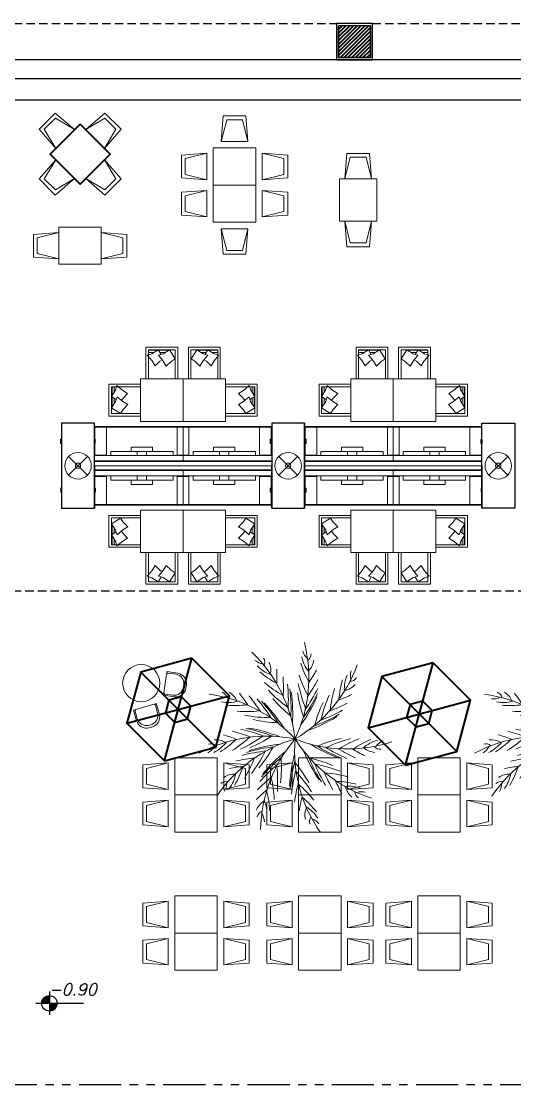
# Model space of a CAD drawing. Header units: millimetres. Extents: x 38967 to 51721, y 49836 to 53207.
# Drawn here: x 41998 to 42928, y 49836 to 51839 of the extents above; entities that cross this region are included whole.
import ezdxf

# ---------------------------------------------------------------- set-up
doc = ezdxf.new("R2010")
doc.units = ezdxf.units.MM
doc.header["$LTSCALE"] = 5
doc.linetypes.add('HIDDEN2', pattern=[4.7625, 3.175, -1.5875])
doc.linetypes.add('PHANTOM2', pattern=[31.75, 15.875, -3.175, 3.175, -3.175, 3.175, -3.175])
for name, color, linetype, lineweight in [('0_agac', 99, 'Continuous', 0), ('A-Glaz-Curt', 52, 'Continuous', 35), ('A740G', 131, 'Continuous', 20), ('G-Mass', 70, 'Continuous', 18), ('Zf_', 1, 'Continuous', 40), ('Zf_AYDINLATMA', 6, 'Continuous', 9), ('zf_tefris', 84, 'Continuous', 5)]:
    doc.layers.add(name, color=color, linetype=linetype, lineweight=lineweight)
for name, color, linetype in [('ax', 1, 'PHANTOM2'), ('elev3', 8, 'Continuous'), ('str_conc', 6, 'Continuous'), ('trace_down', 8, 'HIDDEN2'), ('ZF_OLCU', 8, 'Continuous')]:
    doc.layers.add(name, color=color, linetype=linetype)
doc.styles.add('ITALIC', font='italic.shx')
pattern_1 = [(135, (202277.91052, -326859.04429), (0.08838834765, 0.08838834765), [])]
pattern_2 = [(45, (-117672.82603, -326859.04429), (-0.08838834765, 0.08838834765), [])]
pattern_3 = [(45, (-118067.35399, -326859.04429), (-0.08838834765, 0.08838834765), [])]

# ---------------------------------------------------------------- blocks, each defined once
blk = doc.blocks.new('ymasa')
for p, q in [((92457.2, 422478.7), (92460.8, 422484.3)), ((92487.1, 422490.1), (92504.8, 422478.8)), ((92503.5, 422476.8), (92501.5, 422478.1)), ((92504.8, 422478.8), (92503.5, 422476.8)), ((92480.6, 422441.1), (92463, 422452.4)), ((92481.9, 422443.1), (92479.9, 422444.4)), ((92480.6, 422441.1), (92481.9, 422443.1)), ((92480.6, 422420.2), (92463, 422408.9)), ((92481.9, 422418.2), (92479.9, 422416.9)), ((92480.6, 422420.2), (92481.9, 422418.2)), ((92457.2, 422382.6), (92460.8, 422377)), ((92487.1, 422371.2), (92504.8, 422382.6)), ((92503.5, 422384.6), (92501.5, 422383.3)), ((92504.8, 422382.6), (92503.5, 422384.6))]:
    blk.add_line(p, q)
for points in [[(92467.1, 422452.6, -0.377987), (92461.2, 422476.1), (92464.8, 422481.7, -0.377987), (92488.6, 422486.3)], [(92488.6, 422486.3), (92501.5, 422478.1, -0.414214), (92502.2, 422474.8), (92483.2, 422445.1, -0.414214), (92479.9, 422444.4), (92467.1, 422452.6)], [(92488.6, 422375), (92501.5, 422383.3, 0.414214), (92502.2, 422386.6), (92483.2, 422416.2, 0.414214), (92479.9, 422416.9), (92467.1, 422408.7)], [(92467.1, 422408.7, 0.377987), (92461.2, 422385.2), (92464.8, 422379.6, 0.377987), (92488.6, 422375)]]:
    blk.add_lwpolyline(points, format="xyb")
blk.add_circle((92527.2, 422430.7), 35)
for centre, start, end in [((92473.3, 422468.4), 147.3441, 237.3441), ((92476.9, 422474), 57.3441, 147.3441), ((92473.3, 422392.9), 122.6559, 212.6559), ((92476.9, 422387.3), 212.6559, 302.6559)]:
    blk.add_arc(centre, 19, start, end)
blk = doc.blocks.new('palmiye')
at = {"layer": '0_agac'}
for centre, radius, start, end in [((653.5, 117), 678, 161.8706, 201.5936), ((8.8, 272.9), 35.1, 173.7791, 233.0395), ((-141.1, 302.1), 163.9, 317.4391, 345.0127), ((-60.8, 316.9), 80.8, 308.4321, 338.3515), ((386.5, 439.9), 678, 197.8706, 237.5936), ((42.7, 251.4), 83.5, 182.879, 221.5346), ((-377.5, 382.8), 426.3, 326.0526, 338.8318), ((-226.8, 187.1), 35.1, 209.7791, 269.0395), ((-308.9, 181.7), 80.8, 344.4321, 14.3515), ((-365.2, 122.6), 163.9, 353.4391, 21.0127), ((-603.9, 48.9), 426.3, 2.0526, 14.8318), ((661.2, 487.5), 800.1, 204.5673, 211.2107), ((660.7, 553.7), 800.1, 206.1883, 211.1386), ((-463.1, 358.1), 521.1, 327.5529, 339.111), ((609.6, -472.6), 678, 110.1725, 149.8955), ((336.6, 90.1), 83.5, 131.1808, 169.8364), ((332.4, 130), 35.1, 122.081, 181.3414), ((-186.7, 189.6), 83.5, 218.879, 257.5346), ((-658.6, -21.4), 521.1, 3.5529, 15.111), ((667.6, 426), 800.1, 202.9483, 211.3077), ((-651.8, 317.4), 702.2, 334.6755, 344.6307), ((905.2, -249), 800.1, 152.8691, 159.5126), ((956.8, -207.5), 800.1, 154.4902, 159.4404), ((262.4, 265.8), 163.9, 265.741, 293.3146), ((323.8, 211.9), 80.8, 256.734, 286.6534), ((135.6, 797.4), 800.1, 242.1883, 247.1386), ((-787.3, -165.2), 702.2, 10.6755, 20.6307), ((675, 384.9), 800.1, 201.6825, 211.4019), ((682.2, 354.6), 800.1, 200.5186, 211.4981), ((-603, 227.4), 644.4, 337.0347, 347.4268), ((813.8, -347.8), 800.1, 148.8205, 159.8), ((833.2, -323.4), 800.1, 149.9844, 159.7037), ((860.8, -292.1), 800.1, 151.2501, 159.6096), ((106.8, 553.1), 521.1, 275.8548, 287.4128), ((179.2, 501.3), 426.3, 274.3545, 287.1337), ((174.9, 744.1), 800.1, 240.5673, 247.2107), ((216.2, 698.1), 800.1, 238.9483, 247.3077), ((-695, -209.3), 644.4, 13.0347, 23.4268), ((-82.5, 581.9), 644.4, 285.3366, 295.7287), ((-42.1, 676), 702.2, 282.9774, 292.9325), ((-32.3, 543.2), 678, 234.9681, 274.6912), ((-431.3, -82.2), 80.8, 21.5297, 51.4491), ((-440.5, -163.3), 163.9, 30.5366, 58.1102), ((-586.4, -366), 426.3, 39.1502, 51.9294), ((-587.6, -455.1), 521.1, 40.6505, 52.2085), ((246.3, 669.2), 800.1, 237.6825, 247.4019), ((270, 648.9), 800.1, 236.5186, 247.4981), ((552.8, -757.8), 800.1, 114.3202, 125.2997), ((582.7, -748.6), 800.1, 115.4841, 125.2035), ((623.1, -738.5), 800.1, 116.7498, 125.1093), ((684.1, -728.1), 800.1, 118.3688, 125.0123), ((750.1, -723.2), 800.1, 119.9899, 124.9402), ((407.5, -126.6), 83.5, 96.6805, 135.3361), ((-368.9, -28.4), 35.1, 246.8767, 306.1371), ((-338.5, -2.2), 83.5, 255.9765, 294.6321), ((-448.1, 677), 800.1, 279.2858, 284.2361), ((-603.6, -647.5), 702.2, 47.7731, 57.7282), ((-503.3, -626.9), 644.4, 50.1322, 60.5244), ((313.9, -745), 678, 75.6722, 115.3952), ((340.8, 516.1), 644.4, 250.8363, 261.2284), ((427.3, 570.7), 702.2, 248.4771, 258.4323), ((480.4, 385.1), 521.1, 241.3545, 252.9126), ((510.8, 301.4), 426.3, 239.8542, 252.6334), ((445.9, 60.2), 163.9, 231.2407, 258.8143), ((426.7, -91.3), 35.1, 87.5807, 146.8411), ((466, -19), 80.8, 222.2337, 252.1531), ((-418.9, 381.5), 678, 270.9681, 310.6912), ((-384.6, 658.3), 800.1, 277.6648, 284.3082), ((-627.8, 57.1), 678, 304.0339, 343.7569), ((-323.9, 646.5), 800.1, 276.0458, 284.4052), ((-282.4, 641.6), 800.1, 274.7801, 284.4994), ((-251.3, 639.7), 800.1, 273.6161, 284.5957), ((-641.6, -266), 678, 331.6319, 11.355), ((-55.3, -805.9), 678, 43.6319, 83.355), ((-436.2, -631.2), 678, 7.6319, 47.355), ((140.4, -943.6), 800.1, 82.2799, 93.2595), ((170.6, -951.6), 800.1, 83.4439, 93.1632), ((-112.1, -841.9), 644.4, 86.1322, 96.5244), ((-679.1, 314.2), 800.1, 310.7801, 320.4994), ((-652.8, 330.9), 800.1, 309.6161, 320.5957), ((-796.1, -112.9), 800.1, 342.6819, 353.6614), ((-358.7, -857.6), 800.1, 46.2799, 57.2595), ((636.5, 248.8), 644.4, 218.796, 229.1882), ((210.3, -964.5), 800.1, 84.7096, 93.069), ((738.8, 249.2), 702.2, 216.4368, 226.392), ((267.4, -988), 800.1, 86.3286, 92.972), ((685.4, 63.7), 521.1, 209.3143, 220.8723), ((-281.4, -752.5), 521.1, 76.6505, 88.2085), ((-181.2, -917.5), 702.2, 83.7731, 93.7282), ((-771.5, 267.6), 800.1, 313.6648, 320.3082), ((-715.5, 293.7), 800.1, 312.0458, 320.4052), ((296.8, -800.8), 644.4, 119.198, 129.5901), ((-809.1, -141.3), 800.1, 343.8458, 353.5652), ((575.3, -598), 644.4, 146.796, 157.1882), ((-712, -494.7), 800.1, 10.2799, 21.2595), ((-710.3, -525.9), 800.1, 11.4439, 21.1632), ((-339, -881.8), 800.1, 47.4439, 57.1632), ((743.4, -184.6), 644.4, 182.796, 193.1882), ((-314.5, -915.6), 800.1, 48.7096, 57.069), ((826.5, -244.4), 702.2, 180.4368, 190.392), ((326, -1018.9), 800.1, 87.9496, 92.8999), ((666.7, -23.4), 426.3, 207.814, 220.5932), ((483.8, -193.5), 163.9, 199.2004, 226.774), ((352.1, -331.4), 83.5, 64.6403, 103.2959), ((-374.1, -358.9), 80.8, 57.5297, 87.4491), ((-355.3, -278.7), 35.1, 282.8767, 342.1371), ((-333.9, -429.9), 163.9, 66.5366, 94.1102), ((-332.8, -679.7), 426.3, 75.1502, 87.9294), ((-346.1, -239.7), 83.5, 291.9765, 330.6321), ((-833.9, 245.5), 800.1, 315.2858, 320.2361), ((280.2, -901.8), 702.2, 116.8388, 126.794), ((-828.4, -178.3), 800.1, 345.1116, 353.471), ((607.3, -695.2), 702.2, 144.4368, 154.392), ((-710.3, -567.6), 800.1, 12.7096, 21.069), ((674.2, -363.1), 521.1, 173.3143, 184.8723), ((-282.1, -968.2), 800.1, 50.3286, 56.972), ((387.1, -311.7), 35.1, 55.5404, 114.8009), ((458.8, -271.2), 80.8, 190.1934, 220.1128), ((106.2, -818.2), 521.1, 109.7162, 121.2743), ((-861.1, -230.7), 800.1, 346.7306, 353.374), ((414.4, -701.7), 521.1, 137.3143, 148.8723), ((-715, -629.2), 800.1, 14.3286, 20.972), ((23.4, -785.3), 426.3, 108.2159, 120.9952), ((-901.4, -283.4), 800.1, 348.3516, 353.3019), ((608, -422.5), 426.3, 171.814, 184.5932), ((-252.8, -1027.7), 800.1, 51.9496, 56.8999), ((-113.8, -576.5), 163.9, 99.6024, 127.176), ((-214.2, -461.5), 35.1, 315.9424, 15.2029), ((-227.8, -423.8), 83.5, 325.0423, 3.6979), ((325.8, -710.9), 426.3, 135.814, 148.5932), ((-726.3, -694.5), 800.1, 15.9496, 20.8999), ((360, -452.6), 163.9, 163.2004, 190.774), ((172.4, -486.8), 83.5, 28.6403, 67.2959), ((-186.2, -538.9), 80.8, 90.5954, 120.5148), ((107.5, -589.4), 163.9, 127.2004, 154.774), ((-64.4, -506.9), 83.5, 352.6403, 31.2959), ((294, -500.8), 80.8, 154.1934, 184.1128), ((212.2, -491.4), 35.1, 19.5404, 78.8009), ((25.8, -589.7), 80.8, 118.1934, 148.1128), ((-34.8, -534), 35.1, 343.5404, 42.8009)]:
    blk.add_arc(centre, radius, start, end, dxfattribs=at)
blk = doc.blocks.new('wetwetewy')
for points in [[(-174214.2, 40392), (-174199.6, 40392), (-174199.6, 40406.6, 0.414214)], [(-174185, 40392), (-174199.6, 40392), (-174199.6, 40377.5, 0.414214)]]:
    blk.add_hatch(color=256).paths.add_polyline_path(points)
for p, q in [((-174199.6, 40414.2), (-174199.6, 40369.9)), ((-174225, 40392), (-174135.2, 40392))]:
    blk.add_line(p, q)
blk.add_circle((-174199.6, 40392), 14.6)
at = {"layer": 'A740G', "style": 'ITALIC'}
blk.add_text('-0.90', height=22, dxfattribs=at).set_placement((-174200.8, 40407))

msp = doc.modelspace()

# ---------------------------------------------------------------- hatches: boundary and pattern name
at = {"layer": 'G-Mass', "linetype": 'Continuous', "lineweight": 40}
h = msp.add_hatch(dxfattribs=at)
h.set_pattern_fill('_U', color=74, scale=5, angle=45, style=0, pattern_type=0)
h.set_pattern_definition([(45, (215171.9703, 11298.529), (-3.5355339, 3.5355339), [])])
h.paths.add_polyline_path([(42656.4, 51830.6), (42656.4, 51770.6), (42596.4, 51770.6), (42596.4, 51830.6)], flags=0)
at = {"layer": 'ZF_OLCU'}
h = msp.add_hatch(dxfattribs=at)
h.set_pattern_fill('ANSI31', color=256, style=0)
h.set_pattern_definition(pattern_3)
h.paths.add_polyline_path([(42074.3, 51043.9), (42073, 51043.9), (42073, 51051.9), (42074.3, 51051.9)])
h = msp.add_hatch(dxfattribs=at)
h.set_pattern_fill('ANSI31', color=256, angle=180, style=0)
h.set_pattern_definition(pattern_1)
h.paths.add_polyline_path([(42136.3, 51043.9), (42137.6, 51043.9), (42137.6, 51051.9), (42136.3, 51051.9)])
h = msp.add_hatch(dxfattribs=at)
h.set_pattern_fill('ANSI31', color=256, angle=180, style=0)
h.set_pattern_definition(pattern_1)
h.paths.add_polyline_path([(42866.4, 51043.9), (42865.1, 51043.9), (42865.1, 51051.9), (42866.4, 51051.9)])
h = msp.add_hatch(dxfattribs=at)
h.set_pattern_fill('ANSI31', color=256, style=0)
h.set_pattern_definition(pattern_3)
h.paths.add_polyline_path([(42074.3, 50959.9), (42073, 50959.9), (42073, 50951.9), (42074.3, 50951.9)])
h = msp.add_hatch(dxfattribs=at)
h.set_pattern_fill('ANSI31', color=256, angle=180, style=0)
h.set_pattern_definition(pattern_1)
h.paths.add_polyline_path([(42136.3, 50959.9), (42137.6, 50959.9), (42137.6, 50951.9), (42136.3, 50951.9)])
h = msp.add_hatch(dxfattribs=at)
h.set_pattern_fill('ANSI31', color=256, angle=180, style=0)
h.set_pattern_definition(pattern_1)
h.paths.add_polyline_path([(42866.4, 50959.9), (42865.1, 50959.9), (42865.1, 50951.9), (42866.4, 50951.9)])
at = {"layer": 'zf_tefris'}
h = msp.add_hatch(dxfattribs=at)
h.set_pattern_fill('ANSI31', color=256, style=0)
h.set_pattern_definition(pattern_2)
h.paths.add_polyline_path([(42468.8, 51043.9), (42467.5, 51043.9), (42467.5, 51051.9), (42468.8, 51051.9)])
h = msp.add_hatch(dxfattribs=at)
h.set_pattern_fill('ANSI31', color=256, style=0)
h.set_pattern_definition(pattern_2)
h.paths.add_polyline_path([(42533.9, 51043.9), (42535.2, 51043.9), (42535.2, 51051.9), (42533.9, 51051.9)])
h = msp.add_hatch(dxfattribs=at)
h.set_pattern_fill('ANSI31', color=256, style=0)
h.set_pattern_definition(pattern_2)
h.paths.add_polyline_path([(42468.8, 50959.9), (42467.5, 50959.9), (42467.5, 50951.9), (42468.8, 50951.9)])
h = msp.add_hatch(dxfattribs=at)
h.set_pattern_fill('ANSI31', color=256, style=0)
h.set_pattern_definition(pattern_2)
h.paths.add_polyline_path([(42533.9, 50959.9), (42535.2, 50959.9), (42535.2, 50951.9), (42533.9, 50951.9)])

# ---------------------------------------------------------------- linework, layer by layer
at = {"layer": 'A-Glaz-Curt', "color": 52, "linetype": 'Continuous', "lineweight": 35}
for p, q in [((42596.4, 51770.6), (42596.4, 51780.6)), ((42656.4, 51780.6), (42656.4, 51770.6))]:
    msp.add_line(p, q, dxfattribs=at)
at = {"layer": 'ax'}
msp.add_lwpolyline([(38967.4, 52899.6), (45044.2, 52899.6), (45044.2, 49836.2), (38967.4, 49836.2)], close=True, dxfattribs=at)
at = {"layer": 'elev3'}
for p, q in [((43616.4, 51766.6), (40236.4, 51766.6)), ((43680.4, 51730.6), (40172.4, 51730.6)), ((43680.4, 51690.6), (40172.4, 51690.6))]:
    msp.add_line(p, q, dxfattribs=at)
at = {"layer": 'elev3', "elevation": 0}
for points in [[(42074.3, 50921.9), (42136.3, 50921.9), (42136.3, 51081.9), (42074.3, 51081.9)], [(42470.3, 50921.9), (42532.4, 50921.9), (42532.4, 51081.9), (42470.3, 51081.9)], [(42928.4, 50921.9), (42866.3, 50921.9), (42866.3, 51081.9), (42928.4, 51081.9)]]:
    msp.add_lwpolyline(points, close=True, dxfattribs=at)
at = {"layer": 'G-Mass', "color": 11, "linetype": 'HIDDEN2', "lineweight": 25}
for p, q in [((42596.4, 51770.6), (42596.4, 51830.6)), ((42656.4, 51830.6), (42656.4, 51770.6)), ((42656.4, 51770.6), (42596.4, 51770.6))]:
    msp.add_line(p, q, dxfattribs=at)
at = {"layer": 'G-Mass', "color": 70, "linetype": 'Continuous', "lineweight": 18}
for p, q in [((42596.4, 51830.6), (42596.4, 51770.6)), ((42656.4, 51770.6), (42656.4, 51830.6)), ((42596.4, 51770.6), (42656.4, 51770.6))]:
    msp.add_line(p, q, dxfattribs=at)
at = {"layer": 'G-Mass', "color": 114, "linetype": 'Continuous', "lineweight": 35}
for p, q in [((42596.4, 51770.6), (42596.4, 51830.6)), ((42656.4, 51830.6), (42656.4, 51770.6)), ((42656.4, 51770.6), (42596.4, 51770.6))]:
    msp.add_line(p, q, dxfattribs=at)
at = {"layer": 'str_conc'}
for points in [[(42592.4, 51766.6), (42660.4, 51766.6), (42660.4, 51834.6), (42592.4, 51834.6)], [(42596.4, 51770.6), (42656.4, 51770.6), (42656.4, 51830.6), (42596.4, 51830.6)]]:
    msp.add_lwpolyline(points, close=True, dxfattribs=at)
at = {"layer": 'trace_down'}
for p, q in [((41960.4, 51834.6), (42592.4, 51834.6)), ((42660.4, 51834.6), (43016.4, 51834.6))]:
    msp.add_line(p, q, dxfattribs=at)
msp.add_lwpolyline([(40172.4, 51766.6), (40172.4, 50766.6), (43680.4, 50766.6), (43680.4, 51766.6)], dxfattribs=at)
at = {"layer": 'Zf_'}
for p, q in [((42109.2, 51645.5, 0), (42165.7, 51589, 0)), ((42165.7, 51589, 0), (42109.2, 51532.4, 0)), ((42268.2, 50446.1, 0), (42319.9, 50639.3, 0)), ((42223.4, 50613.4, 0), (42364.8, 50472, 0)), ((42722.8, 50437.8, 0), (42774.6, 50630.9, 0)), ((42678, 50605.1, 0), (42819.4, 50463.6, 0)), ((42197.5, 50516.8, 0), (42390.7, 50568.6, 0)), ((42652.1, 50508.5, 0), (42845.3, 50560.2, 0))]:
    msp.add_line(p, q, dxfattribs=at)
at = {"layer": 'Zf_', "elevation": 0}
for points in [[(42109.2, 51645.5), (42052.6, 51589), (42109.2, 51532.4), (42165.7, 51589)], [(42300.5, 50566.8), (42276.4, 50560.3), (42270, 50536.2), (42287.6, 50518.6), (42311.7, 50525), (42318.2, 50549.1)], [(42755.2, 50558.5), (42731.1, 50552), (42724.6, 50527.9), (42742.3, 50510.3), (42766.3, 50516.7), (42772.8, 50540.8)]]:
    msp.add_lwpolyline(points, close=True, dxfattribs=at)
for points in [[(42319.9, 50639.3), (42223.4, 50613.4), (42197.5, 50516.8), (42268.2, 50446.1), (42364.8, 50472), (42390.7, 50568.6), (42319.9, 50639.3)], [(42774.6, 50630.9), (42678, 50605.1), (42652.1, 50508.5), (42722.8, 50437.8), (42819.4, 50463.6), (42845.3, 50560.2), (42774.6, 50630.9)]]:
    msp.add_lwpolyline(points, dxfattribs=at)
at = {"layer": 'Zf_AYDINLATMA'}
for p, q in [((42122.9, 51019.6, 0), (42087.6, 50984.2, 0)), ((42122.9, 50984.2, 0), (42087.6, 51019.6, 0)), ((42122.9, 51019.6, 0), (42087.6, 50984.2, 0)), ((42122.9, 50984.2, 0), (42087.6, 51019.6, 0)), ((42087.6, 51019.6, 0), (42123, 50984.2, 0)), ((42087.6, 50984.2, 0), (42123, 51019.6, 0)), ((42087.6, 51019.6, 0), (42123, 50984.2, 0)), ((42087.6, 50984.2, 0), (42123, 51019.6, 0)), ((42483.6, 51019.6, 0), (42519, 50984.2, 0)), ((42483.6, 50984.2, 0), (42519, 51019.6, 0)), ((42483.6, 51019.6, 0), (42519, 50984.2, 0)), ((42483.6, 50984.2, 0), (42519, 51019.6, 0)), ((42483.6, 51019.6, 0), (42519, 50984.2, 0)), ((42483.6, 50984.2, 0), (42519, 51019.6, 0)), ((42483.6, 51019.6, 0), (42519, 50984.2, 0)), ((42483.6, 50984.2, 0), (42519, 51019.6, 0)), ((42879.7, 51019.6, 0), (42915.1, 50984.2, 0)), ((42879.7, 50984.2, 0), (42915.1, 51019.6, 0)), ((42879.7, 51019.6, 0), (42915.1, 50984.2, 0)), ((42879.7, 50984.2, 0), (42915.1, 51019.6, 0)), ((42915.1, 51019.6, 0), (42879.7, 50984.2, 0)), ((42915.1, 50984.2, 0), (42879.7, 51019.6, 0)), ((42915.1, 51019.6, 0), (42879.7, 50984.2, 0)), ((42915.1, 50984.2, 0), (42879.7, 51019.6, 0))]:
    msp.add_line(p, q, dxfattribs=at)
for centre, radius in [((42105.3, 51001.9, 0), 25), ((42105.3, 51001.9, 0), 25), ((42105.3, 51001.9, 0), 25), ((42105.3, 51001.9, 0), 25), ((42501.3, 51001.9, 0), 25), ((42897.4, 51001.9, 0), 25), ((42897.4, 51001.9, 0), 25), ((42897.4, 51001.9, 0), 25), ((42897.4, 51001.9, 0), 25), ((42105.3, 51001.9, 0), 5), ((42105.3, 51001.9, 0), 5), ((42105.3, 51001.9, 0), 5), ((42105.3, 51001.9, 0), 5), ((42501.3, 51001.9, 0), 5), ((42501.3, 51001.9, 0), 5), ((42501.3, 51001.9, 0), 5), ((42501.3, 51001.9, 0), 5), ((42897.4, 51001.9, 0), 5), ((42897.4, 51001.9, 0), 5), ((42897.4, 51001.9, 0), 5), ((42897.4, 51001.9, 0), 5)]:
    msp.add_circle(centre, radius, dxfattribs=at)
at = {"layer": 'ZF_OLCU'}
for p, q in [((42470.3, 51081.9, 0), (42470.3, 51001.9, 0)), ((42470.3, 51081.9, 0), (42470.3, 51001.9, 0)), ((42532.4, 51081.9, 0), (42532.4, 51001.9, 0)), ((42532.4, 51081.9, 0), (42532.4, 51001.9, 0)), ((42136.3, 50921.9, 0), (42136.3, 51001.9, 0)), ((42136.3, 51001.9, 0), (42136.3, 50921.9, 0)), ((42470.3, 50921.9, 0), (42470.3, 51001.9, 0)), ((42470.3, 50921.9, 0), (42470.3, 51001.9, 0)), ((42532.3, 51001.9, 0), (42532.3, 50921.9, 0)), ((42532.3, 51001.9, 0), (42532.3, 50921.9, 0)), ((42532.4, 50921.9, 0), (42532.4, 51001.9, 0)), ((42532.4, 50921.9, 0), (42532.4, 51001.9, 0)), ((42866.4, 50921.9, 0), (42866.4, 51001.9, 0)), ((42866.4, 51001.9, 0), (42866.4, 50921.9, 0)), ((42470.3, 50921.9, 0), (42532.3, 50921.9, 0)), ((42470.3, 50921.9, 0), (42532.3, 50921.9, 0))]:
    msp.add_line(p, q, dxfattribs=at)
at = {"layer": 'ZF_OLCU', "elevation": 0}
for points in [[(42074.3, 51043.9), (42073, 51043.9), (42073, 51051.9), (42074.3, 51051.9)], [(42136.3, 51043.9), (42137.6, 51043.9), (42137.6, 51051.9), (42136.3, 51051.9)], [(42866.4, 51043.9), (42865.1, 51043.9), (42865.1, 51051.9), (42866.4, 51051.9)], [(42074.3, 50959.9), (42073, 50959.9), (42073, 50951.9), (42074.3, 50951.9)], [(42136.3, 50959.9), (42137.6, 50959.9), (42137.6, 50951.9), (42136.3, 50951.9)], [(42866.4, 50959.9), (42865.1, 50959.9), (42865.1, 50951.9), (42866.4, 50951.9)]]:
    msp.add_lwpolyline(points, close=True, dxfattribs=at)
at = {"layer": 'zf_tefris'}
for p, q in [((42360.3, 51530.4, 0), (42360.3, 51600.4, 0)), ((42440.3, 51600.4, 0), (42360.3, 51600.4, 0)), ((42440.3, 51600.4, 0), (42440.3, 51530.4, 0)), ((42440.3, 51530.4, 0), (42440.3, 51600.4, 0)), ((42440.3, 51530.4, 0), (42360.3, 51530.4, 0)), ((42360.3, 51530.4, 0), (42440.3, 51530.4, 0)), ((42360.3, 51460.4, 0), (42360.3, 51530.4, 0)), ((42440.3, 51530.4, 0), (42440.3, 51460.4, 0)), ((42360.3, 51460.4, 0), (42440.3, 51460.4, 0)), ((42440.3, 51460.4, 0), (42360.3, 51460.4, 0)), ((42440.3, 51460.4, 0), (42360.3, 51460.4, 0)), ((42360.3, 51460.4, 0), (42440.3, 51460.4, 0)), ((42293.3, 51225.2, 0), (42233.3, 51225.2, 0)), ((42233.3, 51225.2, 0), (42233.3, 51165.3, 0)), ((42313.3, 51225.2, 0), (42373.3, 51225.2, 0)), ((42373.3, 51225.2, 0), (42373.3, 51165.3, 0)), ((42689.4, 51225.2, 0), (42629.4, 51225.2, 0)), ((42629.4, 51225.2, 0), (42629.4, 51165.3, 0)), ((42709.4, 51225.2, 0), (42769.4, 51225.2, 0)), ((42769.4, 51225.2, 0), (42769.4, 51165.3, 0)), ((42163.5, 51095.3, 0), (42163.5, 51155.3, 0)), ((42163.5, 51155.3, 0), (42223.3, 51155.3, 0)), ((42443.1, 51155.3, 0), (42383.3, 51155.3, 0)), ((42443.1, 51095.3, 0), (42443.1, 51155.3, 0)), ((42559.6, 51095.3, 0), (42559.6, 51155.3, 0)), ((42559.6, 51155.3, 0), (42619.4, 51155.3, 0)), ((42839.2, 51155.3, 0), (42779.4, 51155.3, 0)), ((42839.2, 51095.3, 0), (42839.2, 51155.3, 0)), ((42470.3, 51075.8, 0), (42136.3, 51075.8, 0)), ((42470.3, 51075.8, 0), (42136.3, 51075.8, 0)), ((42470.3, 51074.8, 0), (42136.3, 51074.8, 0)), ((42470.3, 51074.8, 0), (42136.3, 51074.8, 0)), ((42303.3, 51021.9, 0), (42303.3, 51075.8, 0)), ((42303.3, 51020.9, 0), (42303.3, 51075.8, 0)), ((42532.4, 51075.8, 0), (42866.4, 51075.8, 0)), ((42532.4, 51075.8, 0), (42866.4, 51075.8, 0)), ((42532.4, 51074.8, 0), (42866.4, 51074.8, 0)), ((42532.4, 51074.8, 0), (42866.4, 51074.8, 0)), ((42699.4, 51021.9, 0), (42699.4, 51075.8, 0)), ((42699.4, 51020.9, 0), (42699.4, 51075.8, 0)), ((42470.3, 51020.9, 0), (42136.3, 51020.9, 0)), ((42303.3, 51021.9, 0), (42303.3, 51010.9, 0)), ((42532.4, 51020.9, 0), (42866.4, 51020.9, 0)), ((42699.4, 51021.9, 0), (42699.4, 51010.9, 0)), ((42470.3, 51010.9, 0), (42136.3, 51010.9, 0)), ((42470.3, 51010.9, 0), (42136.3, 51010.9, 0)), ((42136.3, 51009.9, 0), (42470.3, 51009.9, 0)), ((42136.3, 51009.9, 0), (42470.3, 51009.9, 0)), ((42136.3, 51001.9, 0), (42470.3, 51001.9, 0)), ((42136.3, 50993.9, 0), (42470.3, 50993.9, 0)), ((42136.3, 50993.9, 0), (42470.3, 50993.9, 0)), ((42470.3, 50992.9, 0), (42136.3, 50992.9, 0)), ((42470.3, 50992.9, 0), (42136.3, 50992.9, 0)), ((42303.3, 50981.9, 0), (42303.3, 50992.9, 0)), ((42532.4, 51010.9, 0), (42866.4, 51010.9, 0)), ((42532.4, 51010.9, 0), (42866.4, 51010.9, 0)), ((42866.4, 51009.9, 0), (42532.4, 51009.9, 0)), ((42866.4, 51009.9, 0), (42532.4, 51009.9, 0)), ((42866.3, 51001.9, 0), (42532.4, 51001.9, 0)), ((42866.4, 50993.9, 0), (42532.4, 50993.9, 0)), ((42866.4, 50993.9, 0), (42532.4, 50993.9, 0)), ((42532.4, 50992.9, 0), (42866.4, 50992.9, 0)), ((42532.4, 50992.9, 0), (42866.4, 50992.9, 0)), ((42699.4, 50981.9, 0), (42699.4, 50992.9, 0)), ((42470.3, 50982.9, 0), (42136.3, 50982.9, 0)), ((42303.3, 50982.9, 0), (42303.3, 50927.9, 0)), ((42303.3, 50981.9, 0), (42303.3, 50927.9, 0)), ((42532.4, 50982.9, 0), (42866.4, 50982.9, 0)), ((42699.4, 50982.9, 0), (42699.4, 50927.9, 0)), ((42699.4, 50981.9, 0), (42699.4, 50927.9, 0)), ((42470.3, 50928.9, 0), (42136.3, 50928.9, 0)), ((42470.3, 50928.9, 0), (42136.3, 50928.9, 0)), ((42470.3, 50927.9, 0), (42136.3, 50927.9, 0)), ((42470.3, 50927.9, 0), (42136.3, 50927.9, 0)), ((42532.4, 50928.9, 0), (42866.4, 50928.9, 0)), ((42532.4, 50928.9, 0), (42866.4, 50928.9, 0)), ((42532.4, 50927.9, 0), (42866.4, 50927.9, 0)), ((42532.4, 50927.9, 0), (42866.4, 50927.9, 0)), ((42163.5, 50908.4, 0), (42163.5, 50848.4, 0)), ((42443.1, 50908.4, 0), (42443.1, 50848.4, 0)), ((42559.6, 50908.4, 0), (42559.6, 50848.4, 0)), ((42839.2, 50908.4, 0), (42839.2, 50848.4, 0)), ((42163.5, 50848.4, 0), (42223.3, 50848.4, 0)), ((42233.3, 50778.6, 0), (42233.3, 50838.4, 0)), ((42373.3, 50778.6, 0), (42373.3, 50838.4, 0)), ((42443.1, 50848.4, 0), (42383.3, 50848.4, 0)), ((42559.6, 50848.4, 0), (42619.4, 50848.4, 0)), ((42629.4, 50778.6, 0), (42629.4, 50838.4, 0)), ((42769.4, 50778.6, 0), (42769.4, 50838.4, 0)), ((42839.2, 50848.4, 0), (42779.4, 50848.4, 0)), ((42287.7, 50382.1, 0), (42287.7, 50452.1, 0)), ((42367.7, 50452.1, 0), (42287.7, 50452.1, 0)), ((42367.7, 50452.1, 0), (42367.7, 50382.1, 0)), ((42367.7, 50382.1, 0), (42367.7, 50452.1, 0)), ((42521.1, 50382.1, 0), (42521.1, 50452.1, 0)), ((42601.1, 50452.1, 0), (42521.1, 50452.1, 0)), ((42601.1, 50452.1, 0), (42601.1, 50382.1, 0)), ((42601.1, 50382.1, 0), (42601.1, 50452.1, 0)), ((42745.8, 50382.1, 0), (42745.8, 50452.1, 0)), ((42825.8, 50452.1, 0), (42745.8, 50452.1, 0)), ((42825.8, 50452.1, 0), (42825.8, 50382.1, 0)), ((42825.8, 50382.1, 0), (42825.8, 50452.1, 0)), ((42367.7, 50382.1, 0), (42287.7, 50382.1, 0)), ((42287.7, 50382.1, 0), (42367.7, 50382.1, 0)), ((42287.7, 50312.1, 0), (42287.7, 50382.1, 0)), ((42367.7, 50382.1, 0), (42367.7, 50312.1, 0)), ((42601.1, 50382.1, 0), (42521.1, 50382.1, 0)), ((42521.1, 50382.1, 0), (42601.1, 50382.1, 0)), ((42521.1, 50312.1, 0), (42521.1, 50382.1, 0)), ((42601.1, 50382.1, 0), (42601.1, 50312.1, 0)), ((42825.8, 50382.1, 0), (42745.8, 50382.1, 0)), ((42745.8, 50382.1, 0), (42825.8, 50382.1, 0)), ((42745.8, 50312.1, 0), (42745.8, 50382.1, 0)), ((42825.8, 50382.1, 0), (42825.8, 50312.1, 0)), ((42287.7, 50312.1, 0), (42367.7, 50312.1, 0)), ((42367.7, 50312.1, 0), (42287.7, 50312.1, 0)), ((42367.7, 50312.1, 0), (42287.7, 50312.1, 0)), ((42287.7, 50312.1, 0), (42367.7, 50312.1, 0)), ((42521.1, 50312.1, 0), (42601.1, 50312.1, 0)), ((42601.1, 50312.1, 0), (42521.1, 50312.1, 0)), ((42601.1, 50312.1, 0), (42521.1, 50312.1, 0)), ((42521.1, 50312.1, 0), (42601.1, 50312.1, 0)), ((42745.8, 50312.1, 0), (42825.8, 50312.1, 0)), ((42825.8, 50312.1, 0), (42745.8, 50312.1, 0)), ((42825.8, 50312.1, 0), (42745.8, 50312.1, 0)), ((42745.8, 50312.1, 0), (42825.8, 50312.1, 0)), ((42287.7, 50121.8, 0), (42287.7, 50191.8, 0)), ((42367.7, 50191.8, 0), (42287.7, 50191.8, 0)), ((42367.7, 50191.8, 0), (42367.7, 50121.8, 0)), ((42367.7, 50121.8, 0), (42367.7, 50191.8, 0)), ((42521.1, 50121.8, 0), (42521.1, 50191.8, 0)), ((42601.1, 50191.8, 0), (42521.1, 50191.8, 0)), ((42601.1, 50191.8, 0), (42601.1, 50121.8, 0)), ((42601.1, 50121.8, 0), (42601.1, 50191.8, 0)), ((42745.8, 50121.8, 0), (42745.8, 50191.8, 0)), ((42825.8, 50191.8, 0), (42745.8, 50191.8, 0)), ((42825.8, 50191.8, 0), (42825.8, 50121.8, 0)), ((42825.8, 50121.8, 0), (42825.8, 50191.8, 0)), ((42367.7, 50121.8, 0), (42287.7, 50121.8, 0)), ((42287.7, 50121.8, 0), (42367.7, 50121.8, 0)), ((42287.7, 50051.8, 0), (42287.7, 50121.8, 0)), ((42367.7, 50121.8, 0), (42367.7, 50051.8, 0)), ((42601.1, 50121.8, 0), (42521.1, 50121.8, 0)), ((42521.1, 50121.8, 0), (42601.1, 50121.8, 0)), ((42521.1, 50051.8, 0), (42521.1, 50121.8, 0)), ((42601.1, 50121.8, 0), (42601.1, 50051.8, 0)), ((42825.8, 50121.8, 0), (42745.8, 50121.8, 0)), ((42745.8, 50121.8, 0), (42825.8, 50121.8, 0)), ((42745.8, 50051.8, 0), (42745.8, 50121.8, 0)), ((42825.8, 50121.8, 0), (42825.8, 50051.8, 0)), ((42287.7, 50051.8, 0), (42367.7, 50051.8, 0)), ((42367.7, 50051.8, 0), (42287.7, 50051.8, 0)), ((42367.7, 50051.8, 0), (42287.7, 50051.8, 0)), ((42287.7, 50051.8, 0), (42367.7, 50051.8, 0)), ((42521.1, 50051.8, 0), (42601.1, 50051.8, 0)), ((42601.1, 50051.8, 0), (42521.1, 50051.8, 0)), ((42601.1, 50051.8, 0), (42521.1, 50051.8, 0)), ((42521.1, 50051.8, 0), (42601.1, 50051.8, 0)), ((42745.8, 50051.8, 0), (42825.8, 50051.8, 0)), ((42825.8, 50051.8, 0), (42745.8, 50051.8, 0)), ((42825.8, 50051.8, 0), (42745.8, 50051.8, 0)), ((42745.8, 50051.8, 0), (42825.8, 50051.8, 0))]:
    msp.add_line(p, q, dxfattribs=at)
at = {"layer": 'zf_tefris', "elevation": 0}
for points in [[(42062.2, 51666.2), (42031.9, 51635.9), (42063.2, 51599.6), (42098.5, 51634.9)], [(42062.6, 51656.5), (42041.6, 51635.5), (42063.2, 51599.6), (42098.5, 51634.9)], [(42156.1, 51666.2), (42186.4, 51635.9), (42155.1, 51599.6), (42119.8, 51634.9)], [(42155.7, 51656.5), (42176.7, 51635.5), (42155.1, 51599.6), (42119.8, 51634.9)], [(42378.9, 51660.6), (42421.7, 51660.6), (42425.3, 51612.8), (42375.3, 51612.8)], [(42385.5, 51653.5), (42415.2, 51653.5), (42425.3, 51612.8), (42375.3, 51612.8)], [(42031.9, 51542), (42062.2, 51511.7), (42098.5, 51543), (42063.2, 51578.3)], [(42041.6, 51542.4), (42062.6, 51521.4), (42098.5, 51543), (42063.2, 51578.3)], [(42186.4, 51542), (42156.1, 51511.7), (42119.8, 51543), (42155.1, 51578.3)], [(42176.7, 51542.4), (42155.7, 51521.4), (42119.8, 51543), (42155.1, 51578.3)], [(42300.1, 51544), (42300.1, 51586.9), (42348, 51590.4), (42348, 51540.4)], [(42307.3, 51550.6), (42307.3, 51580.3), (42348, 51590.4), (42348, 51540.4)], [(42500.5, 51544), (42500.5, 51586.9), (42452.6, 51590.4), (42452.6, 51540.4)], [(42493.4, 51550.6), (42493.4, 51580.3), (42452.6, 51590.4), (42452.6, 51540.4)], [(42612, 51590.1), (42654.8, 51590.1), (42658.4, 51542.3), (42608.4, 51542.3)], [(42618.5, 51583), (42648.3, 51583), (42658.4, 51542.3), (42608.4, 51542.3)], [(42668.4, 51462.3), (42598.4, 51462.3), (42598.4, 51542.3), (42668.4, 51542.3)], [(42300.1, 51516.9), (42300.1, 51474), (42348, 51470.4), (42348, 51520.4)], [(42307.3, 51510.3), (42307.3, 51480.6), (42348, 51470.4), (42348, 51520.4)], [(42500.5, 51516.9), (42500.5, 51474), (42452.6, 51470.4), (42452.6, 51520.4)], [(42493.4, 51510.3), (42493.4, 51480.6), (42452.6, 51470.4), (42452.6, 51520.4)], [(42612, 51414.4), (42654.8, 51414.4), (42658.4, 51462.3), (42608.4, 51462.3)], [(42618.5, 51421.6), (42648.3, 51421.6), (42658.4, 51462.3), (42608.4, 51462.3)], [(42021.3, 51394.9), (42021.3, 51437.7), (42069.2, 51441.3), (42069.2, 51391.3)], [(42028.4, 51401.4), (42028.4, 51431.1), (42069.2, 51441.3), (42069.2, 51391.3)], [(42069.2, 51381.3), (42149.2, 51381.3), (42149.2, 51451.3), (42069.2, 51451.3)], [(42197, 51394.9), (42197, 51437.7), (42149.2, 51441.3), (42149.2, 51391.3)], [(42189.9, 51401.4), (42189.9, 51431.1), (42149.2, 51441.3), (42149.2, 51391.3)], [(42378.9, 51400.2), (42421.7, 51400.2), (42425.3, 51448.1), (42375.3, 51448.1)], [(42385.5, 51407.4), (42415.2, 51407.4), (42425.3, 51448.1), (42375.3, 51448.1)], [(42293.3, 51225.2), (42233.3, 51225.2), (42233.3, 51165.3), (42293.3, 51165.3)], [(42288.5, 51220.4), (42238.1, 51220.4), (42238.1, 51165.3), (42288.5, 51165.3)], [(42313.3, 51225.2), (42373.3, 51225.2), (42373.3, 51165.3), (42313.3, 51165.3)], [(42318.1, 51220.4), (42368.5, 51220.4), (42368.5, 51165.3), (42318.1, 51165.3)], [(42689.4, 51225.2), (42629.4, 51225.2), (42629.4, 51165.3), (42689.4, 51165.3)], [(42684.6, 51220.4), (42634.2, 51220.4), (42634.2, 51165.3), (42684.6, 51165.3)], [(42709.4, 51225.2), (42769.4, 51225.2), (42769.4, 51165.3), (42709.4, 51165.3)], [(42714.2, 51220.4), (42764.6, 51220.4), (42764.6, 51165.3), (42714.2, 51165.3)], [(42163.5, 51095.3), (42163.5, 51155.3), (42223.3, 51155.3), (42223.3, 51095.3)], [(42223.3, 51165.3), (42303.3, 51165.3), (42303.3, 51085.3), (42223.3, 51085.3)], [(42383.3, 51165.3), (42303.3, 51165.3), (42303.3, 51085.3), (42383.3, 51085.3)], [(42443.1, 51095.3), (42443.1, 51155.3), (42383.3, 51155.3), (42383.3, 51095.3)], [(42559.6, 51095.3), (42559.6, 51155.3), (42619.4, 51155.3), (42619.4, 51095.3)], [(42619.4, 51165.3), (42699.4, 51165.3), (42699.4, 51085.3), (42619.4, 51085.3)], [(42779.4, 51165.3), (42699.4, 51165.3), (42699.4, 51085.3), (42779.4, 51085.3)], [(42839.2, 51095.3), (42839.2, 51155.3), (42779.4, 51155.3), (42779.4, 51095.3)], [(42168.3, 51100.1), (42168.3, 51150.5), (42223.3, 51150.5), (42223.3, 51100.1)], [(42438.3, 51100.1), (42438.3, 51150.5), (42383.3, 51150.5), (42383.3, 51100.1)], [(42564.4, 51100.1), (42564.4, 51150.5), (42619.4, 51150.5), (42619.4, 51100.1)], [(42834.4, 51100.1), (42834.4, 51150.5), (42779.4, 51150.5), (42779.4, 51100.1)], [(42137.1, 51021.8), (42137.1, 51075.8), (42159.1, 51075.8), (42159.1, 51021.8)], [(42292.3, 51021.8), (42292.3, 51075.8), (42314.3, 51075.8), (42314.3, 51021.8)], [(42469.5, 51021.8), (42469.5, 51075.8), (42447.5, 51075.8), (42447.5, 51021.8)], [(42533.2, 51021.8), (42533.2, 51075.8), (42555.2, 51075.8), (42555.2, 51021.8)], [(42710.4, 51021.8), (42710.4, 51075.8), (42688.4, 51075.8), (42688.4, 51021.8)], [(42865.5, 51021.8), (42865.5, 51075.8), (42843.5, 51075.8), (42843.5, 51021.8)], [(42468.8, 51043.9), (42467.5, 51043.9), (42467.5, 51051.9), (42468.8, 51051.9)], [(42533.9, 51043.9), (42535.2, 51043.9), (42535.2, 51051.9), (42533.9, 51051.9)], [(42205.7, 51036.9), (42205.7, 51028.9), (42245.7, 51028.9), (42245.7, 51036.9)], [(42400.9, 51036.9), (42400.9, 51028.9), (42360.9, 51028.9), (42360.9, 51036.9)], [(42601.8, 51036.9), (42601.8, 51028.9), (42641.8, 51028.9), (42641.8, 51036.9)], [(42797, 51036.9), (42797, 51028.9), (42757, 51028.9), (42757, 51036.9)], [(42217, 51020.9), (42217, 51028.9), (42167, 51028.9), (42167, 51020.9)], [(42284.5, 51020.9), (42284.5, 51028.9), (42234.5, 51028.9), (42234.5, 51020.9)], [(42372.1, 51020.9), (42372.1, 51028.9), (42322.1, 51028.9), (42322.1, 51020.9)], [(42439.7, 51020.9), (42439.7, 51028.9), (42389.7, 51028.9), (42389.7, 51020.9)], [(42563, 51020.9), (42563, 51028.9), (42613, 51028.9), (42613, 51020.9)], [(42630.5, 51020.9), (42630.5, 51028.9), (42680.5, 51028.9), (42680.5, 51020.9)], [(42718.2, 51020.9), (42718.2, 51028.9), (42768.2, 51028.9), (42768.2, 51020.9)], [(42785.7, 51020.9), (42785.7, 51028.9), (42835.7, 51028.9), (42835.7, 51020.9)], [(42137.1, 50981.9), (42137.1, 50927.9), (42159.1, 50927.9), (42159.1, 50981.9)], [(42217, 50982.9), (42217, 50974.9), (42167, 50974.9), (42167, 50982.9)], [(42205.7, 50966.9), (42205.7, 50974.9), (42245.7, 50974.9), (42245.7, 50966.9)], [(42284.5, 50982.9), (42284.5, 50974.9), (42234.5, 50974.9), (42234.5, 50982.9)], [(42292.3, 50981.9), (42292.3, 50927.9), (42314.3, 50927.9), (42314.3, 50981.9)], [(42372.1, 50982.9), (42372.1, 50974.9), (42322.1, 50974.9), (42322.1, 50982.9)], [(42400.9, 50966.9), (42400.9, 50974.9), (42360.9, 50974.9), (42360.9, 50966.9)], [(42439.7, 50982.9), (42439.7, 50974.9), (42389.7, 50974.9), (42389.7, 50982.9)], [(42469.5, 50981.9), (42469.5, 50927.9), (42447.5, 50927.9), (42447.5, 50981.9)], [(42533.2, 50981.9), (42533.2, 50927.9), (42555.2, 50927.9), (42555.2, 50981.9)], [(42563, 50982.9), (42563, 50974.9), (42613, 50974.9), (42613, 50982.9)], [(42601.8, 50966.9), (42601.8, 50974.9), (42641.8, 50974.9), (42641.8, 50966.9)], [(42630.5, 50982.9), (42630.5, 50974.9), (42680.5, 50974.9), (42680.5, 50982.9)], [(42710.4, 50981.9), (42710.4, 50927.9), (42688.4, 50927.9), (42688.4, 50981.9)], [(42718.2, 50982.9), (42718.2, 50974.9), (42768.2, 50974.9), (42768.2, 50982.9)], [(42797, 50966.9), (42797, 50974.9), (42757, 50974.9), (42757, 50966.9)], [(42785.7, 50982.9), (42785.7, 50974.9), (42835.7, 50974.9), (42835.7, 50982.9)], [(42865.5, 50981.9), (42865.5, 50927.9), (42843.5, 50927.9), (42843.5, 50981.9)], [(42468.8, 50959.9), (42467.5, 50959.9), (42467.5, 50951.9), (42468.8, 50951.9)], [(42533.9, 50959.9), (42535.2, 50959.9), (42535.2, 50951.9), (42533.9, 50951.9)], [(42223.3, 50838.4), (42303.3, 50838.4), (42303.3, 50918.4), (42223.3, 50918.4)], [(42383.3, 50838.4), (42303.3, 50838.4), (42303.3, 50918.4), (42383.3, 50918.4)], [(42619.4, 50838.4), (42699.4, 50838.4), (42699.4, 50918.4), (42619.4, 50918.4)], [(42779.4, 50838.4), (42699.4, 50838.4), (42699.4, 50918.4), (42779.4, 50918.4)], [(42163.5, 50908.4), (42163.5, 50848.4), (42223.3, 50848.4), (42223.3, 50908.4)], [(42168.3, 50903.6), (42168.3, 50853.2), (42223.3, 50853.2), (42223.3, 50903.6)], [(42443.1, 50908.4), (42443.1, 50848.4), (42383.3, 50848.4), (42383.3, 50908.4)], [(42438.3, 50903.6), (42438.3, 50853.2), (42383.3, 50853.2), (42383.3, 50903.6)], [(42559.6, 50908.4), (42559.6, 50848.4), (42619.4, 50848.4), (42619.4, 50908.4)], [(42564.4, 50903.6), (42564.4, 50853.2), (42619.4, 50853.2), (42619.4, 50903.6)], [(42839.2, 50908.4), (42839.2, 50848.4), (42779.4, 50848.4), (42779.4, 50908.4)], [(42834.4, 50903.6), (42834.4, 50853.2), (42779.4, 50853.2), (42779.4, 50903.6)], [(42293.3, 50778.6), (42233.3, 50778.6), (42233.3, 50838.4), (42293.3, 50838.4)], [(42288.5, 50783.4), (42238.1, 50783.4), (42238.1, 50838.4), (42288.5, 50838.4)], [(42313.3, 50778.6), (42373.3, 50778.6), (42373.3, 50838.4), (42313.3, 50838.4)], [(42318.1, 50783.4), (42368.5, 50783.4), (42368.5, 50838.4), (42318.1, 50838.4)], [(42689.4, 50778.6), (42629.4, 50778.6), (42629.4, 50838.4), (42689.4, 50838.4)], [(42684.6, 50783.4), (42634.2, 50783.4), (42634.2, 50838.4), (42684.6, 50838.4)], [(42709.4, 50778.6), (42769.4, 50778.6), (42769.4, 50838.4), (42709.4, 50838.4)], [(42714.2, 50783.4), (42764.6, 50783.4), (42764.6, 50838.4), (42714.2, 50838.4)], [(42227.5, 50395.6), (42227.5, 50438.5), (42275.4, 50442.1), (42275.4, 50392.1)], [(42234.6, 50402.2), (42234.6, 50431.9), (42275.4, 50442.1), (42275.4, 50392.1)], [(42427.9, 50395.6), (42427.9, 50438.5), (42380, 50442.1), (42380, 50392.1)], [(42420.7, 50402.2), (42420.7, 50431.9), (42380, 50442.1), (42380, 50392.1)], [(42460.9, 50395.6), (42460.9, 50438.5), (42508.8, 50442.1), (42508.8, 50392.1)], [(42468.1, 50402.2), (42468.1, 50431.9), (42508.8, 50442.1), (42508.8, 50392.1)], [(42661.3, 50395.6), (42661.3, 50438.5), (42613.5, 50442.1), (42613.5, 50392.1)], [(42654.2, 50402.2), (42654.2, 50431.9), (42613.5, 50442.1), (42613.5, 50392.1)], [(42685.6, 50395.6), (42685.6, 50438.5), (42733.5, 50442.1), (42733.5, 50392.1)], [(42692.8, 50402.2), (42692.8, 50431.9), (42733.5, 50442.1), (42733.5, 50392.1)], [(42886, 50395.6), (42886, 50438.5), (42838.2, 50442.1), (42838.2, 50392.1)], [(42878.9, 50402.2), (42878.9, 50431.9), (42838.2, 50442.1), (42838.2, 50392.1)], [(42227.5, 50368.5), (42227.5, 50325.6), (42275.4, 50322.1), (42275.4, 50372.1)], [(42234.6, 50361.9), (42234.6, 50332.2), (42275.4, 50322.1), (42275.4, 50372.1)], [(42427.9, 50368.5), (42427.9, 50325.6), (42380, 50322.1), (42380, 50372.1)], [(42420.7, 50361.9), (42420.7, 50332.2), (42380, 50322.1), (42380, 50372.1)], [(42460.9, 50368.5), (42460.9, 50325.6), (42508.8, 50322.1), (42508.8, 50372.1)], [(42468.1, 50361.9), (42468.1, 50332.2), (42508.8, 50322.1), (42508.8, 50372.1)], [(42661.3, 50368.5), (42661.3, 50325.6), (42613.5, 50322.1), (42613.5, 50372.1)], [(42654.2, 50361.9), (42654.2, 50332.2), (42613.5, 50322.1), (42613.5, 50372.1)], [(42685.6, 50368.5), (42685.6, 50325.6), (42733.5, 50322.1), (42733.5, 50372.1)], [(42692.8, 50361.9), (42692.8, 50332.2), (42733.5, 50322.1), (42733.5, 50372.1)], [(42886, 50368.5), (42886, 50325.6), (42838.2, 50322.1), (42838.2, 50372.1)], [(42878.9, 50361.9), (42878.9, 50332.2), (42838.2, 50322.1), (42838.2, 50372.1)], [(42227.5, 50135.3), (42227.5, 50178.2), (42275.4, 50181.8), (42275.4, 50131.8)], [(42234.6, 50141.9), (42234.6, 50171.6), (42275.4, 50181.8), (42275.4, 50131.8)], [(42427.9, 50135.3), (42427.9, 50178.2), (42380, 50181.8), (42380, 50131.8)], [(42420.7, 50141.9), (42420.7, 50171.6), (42380, 50181.8), (42380, 50131.8)], [(42460.9, 50135.3), (42460.9, 50178.2), (42508.8, 50181.8), (42508.8, 50131.8)], [(42468.1, 50141.9), (42468.1, 50171.6), (42508.8, 50181.8), (42508.8, 50131.8)], [(42661.3, 50135.3), (42661.3, 50178.2), (42613.5, 50181.8), (42613.5, 50131.8)], [(42654.2, 50141.9), (42654.2, 50171.6), (42613.5, 50181.8), (42613.5, 50131.8)], [(42685.6, 50135.3), (42685.6, 50178.2), (42733.5, 50181.8), (42733.5, 50131.8)], [(42692.8, 50141.9), (42692.8, 50171.6), (42733.5, 50181.8), (42733.5, 50131.8)], [(42886, 50135.3), (42886, 50178.2), (42838.2, 50181.8), (42838.2, 50131.8)], [(42878.9, 50141.9), (42878.9, 50171.6), (42838.2, 50181.8), (42838.2, 50131.8)], [(42227.5, 50108.2), (42227.5, 50065.3), (42275.4, 50061.8), (42275.4, 50111.8)], [(42234.6, 50101.6), (42234.6, 50071.9), (42275.4, 50061.8), (42275.4, 50111.8)], [(42427.9, 50108.2), (42427.9, 50065.3), (42380, 50061.8), (42380, 50111.8)], [(42420.7, 50101.6), (42420.7, 50071.9), (42380, 50061.8), (42380, 50111.8)], [(42460.9, 50108.2), (42460.9, 50065.3), (42508.8, 50061.8), (42508.8, 50111.8)], [(42468.1, 50101.6), (42468.1, 50071.9), (42508.8, 50061.8), (42508.8, 50111.8)], [(42661.3, 50108.2), (42661.3, 50065.3), (42613.5, 50061.8), (42613.5, 50111.8)], [(42654.2, 50101.6), (42654.2, 50071.9), (42613.5, 50061.8), (42613.5, 50111.8)], [(42685.6, 50108.2), (42685.6, 50065.3), (42733.5, 50061.8), (42733.5, 50111.8)], [(42692.8, 50101.6), (42692.8, 50071.9), (42733.5, 50061.8), (42733.5, 50111.8)], [(42886, 50108.2), (42886, 50065.3), (42838.2, 50061.8), (42838.2, 50111.8)], [(42878.9, 50101.6), (42878.9, 50071.9), (42838.2, 50061.8), (42838.2, 50111.8)]]:
    msp.add_lwpolyline(points, close=True, dxfattribs=at)
for points in [[(42263.9, 51201.6), (42259.4, 51198.6), (42250.5, 51189.9), (42244.8, 51199.2), (42235.8, 51210), (42244.5, 51212.8), (42256.4, 51220.5)], [(42248.5, 51215.3), (42238.1, 51215.3), (42238.1, 51219.3), (42254.6, 51219.3)], [(42256.4, 51220.5), (42262.1, 51211.5)], [(42277.6, 51220.4), (42288.2, 51203.5), (42280.6, 51198.5), (42271.7, 51189.7), (42266, 51199), (42256.9, 51209.9), (42265.7, 51212.6), (42277.6, 51220.4)], [(42257.2, 51219.3), (42276, 51219.3)], [(42269.9, 51215.3), (42259.6, 51215.3)], [(42329.1, 51220.4), (42318.5, 51203.5), (42326.1, 51198.5), (42334.9, 51189.7), (42340.6, 51199), (42349.7, 51209.9), (42340.9, 51212.6), (42329.1, 51220.4)], [(42349.5, 51219.3), (42330.7, 51219.3)], [(42336.7, 51215.3), (42347, 51215.3)], [(42342.8, 51201.6), (42347.2, 51198.6), (42356.1, 51189.9), (42361.8, 51199.2), (42370.9, 51210), (42362.1, 51212.8), (42350.2, 51220.5)], [(42350.2, 51220.5), (42344.6, 51211.5)], [(42358.1, 51215.3), (42368.5, 51215.3), (42368.5, 51219.3), (42352, 51219.3)], [(42659.9, 51201.6), (42655.5, 51198.6), (42646.6, 51189.9), (42640.9, 51199.2), (42631.8, 51210), (42640.6, 51212.8), (42652.5, 51220.5)], [(42644.5, 51215.3), (42634.2, 51215.3), (42634.2, 51219.3), (42650.6, 51219.3)], [(42652.5, 51220.5), (42658.1, 51211.5)], [(42673.6, 51220.4), (42684.2, 51203.5), (42676.6, 51198.5), (42667.8, 51189.7), (42662, 51199), (42653, 51209.9), (42661.8, 51212.6), (42673.6, 51220.4)], [(42653.2, 51219.3), (42672, 51219.3)], [(42665.9, 51215.3), (42655.7, 51215.3)], [(42725.1, 51220.4), (42714.5, 51203.5), (42722.1, 51198.5), (42731, 51189.7), (42736.7, 51199), (42745.7, 51209.9), (42737, 51212.6), (42725.1, 51220.4)], [(42745.5, 51219.3), (42726.7, 51219.3)], [(42732.8, 51215.3), (42743, 51215.3)], [(42738.8, 51201.6), (42743.3, 51198.6), (42752.1, 51189.9), (42757.9, 51199.2), (42766.9, 51210), (42758.1, 51212.8), (42746.3, 51220.5)], [(42746.3, 51220.5), (42740.6, 51211.5)], [(42754.2, 51215.3), (42764.6, 51215.3), (42764.6, 51219.3), (42748.1, 51219.3)], [(42187.1, 51124.8), (42190.1, 51129.3), (42198.8, 51138.1), (42189.5, 51143.8), (42178.7, 51152.9), (42175.9, 51144.1), (42168.2, 51132.3)], [(42419.5, 51124.8), (42416.6, 51129.3), (42407.8, 51138.1), (42417.1, 51143.8), (42428, 51152.9), (42430.7, 51144.1), (42438.5, 51132.3)], [(42583.2, 51124.8), (42586.1, 51129.3), (42594.8, 51138.1), (42585.5, 51143.8), (42574.7, 51152.9), (42572, 51144.1), (42564.2, 51132.3)], [(42815.6, 51124.8), (42812.6, 51129.3), (42803.9, 51138.1), (42813.2, 51143.8), (42824, 51152.9), (42826.8, 51144.1), (42834.5, 51132.3)], [(42168.2, 51132.3), (42177.2, 51126.6)], [(42173.3, 51140.2), (42173.3, 51150.5), (42169.4, 51150.5), (42169.4, 51134.1)], [(42438.5, 51132.3), (42429.4, 51126.6)], [(42433.3, 51140.2), (42433.3, 51150.5), (42437.3, 51150.5), (42437.3, 51134.1)], [(42564.2, 51132.3), (42573.2, 51126.6)], [(42569.4, 51140.2), (42569.4, 51150.5), (42565.4, 51150.5), (42565.4, 51134.1)], [(42834.5, 51132.3), (42825.5, 51126.6)], [(42829.4, 51140.2), (42829.4, 51150.5), (42833.3, 51150.5), (42833.3, 51134.1)], [(42168.3, 51111.1), (42185.2, 51100.5), (42190.2, 51108.1), (42198.9, 51117), (42189.6, 51122.7), (42178.8, 51131.7), (42176.1, 51123), (42168.3, 51111.1)], [(42169.4, 51131.5), (42169.4, 51112.7)], [(42173.3, 51118.8), (42173.3, 51129)], [(42438.3, 51111.1), (42421.4, 51100.5), (42416.4, 51108.1), (42407.7, 51117), (42417, 51122.7), (42427.8, 51131.7), (42430.6, 51123), (42438.3, 51111.1)], [(42433.3, 51118.8), (42433.3, 51129)], [(42437.3, 51131.5), (42437.3, 51112.7)], [(42564.4, 51111.1), (42581.2, 51100.5), (42586.2, 51108.1), (42595, 51117), (42585.7, 51122.7), (42574.9, 51131.7), (42572.1, 51123), (42564.4, 51111.1)], [(42565.4, 51131.5), (42565.4, 51112.7)], [(42569.4, 51118.8), (42569.4, 51129)], [(42834.4, 51111.1), (42817.5, 51100.5), (42812.5, 51108.1), (42803.7, 51117), (42813.1, 51122.7), (42823.9, 51131.7), (42826.6, 51123), (42834.4, 51111.1)], [(42829.4, 51118.8), (42829.4, 51129)], [(42833.3, 51131.5), (42833.3, 51112.7)], [(42168.3, 50892.7), (42185.2, 50903.3), (42190.2, 50895.7), (42198.9, 50886.8), (42189.6, 50881.1), (42178.8, 50872.1), (42176.1, 50880.8), (42168.3, 50892.7)], [(42438.3, 50892.7), (42421.4, 50903.3), (42416.4, 50895.7), (42407.7, 50886.8), (42417, 50881.1), (42427.8, 50872.1), (42430.6, 50880.8), (42438.3, 50892.7)], [(42564.4, 50892.7), (42581.2, 50903.3), (42586.2, 50895.7), (42595, 50886.8), (42585.7, 50881.1), (42574.9, 50872.1), (42572.1, 50880.8), (42564.4, 50892.7)], [(42834.4, 50892.7), (42817.5, 50903.3), (42812.5, 50895.7), (42803.7, 50886.8), (42813.1, 50881.1), (42823.9, 50872.1), (42826.6, 50880.8), (42834.4, 50892.7)], [(42187.1, 50879), (42190.1, 50874.5), (42198.8, 50865.7), (42189.5, 50860), (42178.7, 50850.9), (42175.9, 50859.7), (42168.2, 50871.5)], [(42168.2, 50871.5), (42177.2, 50877.2)], [(42169.4, 50872.3), (42169.4, 50891.1)], [(42173.3, 50885), (42173.3, 50874.8)], [(42419.5, 50879), (42416.6, 50874.5), (42407.8, 50865.7), (42417.1, 50860), (42428, 50850.9), (42430.7, 50859.7), (42438.5, 50871.5)], [(42438.5, 50871.5), (42429.4, 50877.2)], [(42433.3, 50885), (42433.3, 50874.8)], [(42437.3, 50872.3), (42437.3, 50891.1)], [(42583.2, 50879), (42586.1, 50874.5), (42594.8, 50865.7), (42585.5, 50860), (42574.7, 50850.9), (42572, 50859.7), (42564.2, 50871.5)], [(42564.2, 50871.5), (42573.2, 50877.2)], [(42565.4, 50872.3), (42565.4, 50891.1)], [(42569.4, 50885), (42569.4, 50874.8)], [(42815.6, 50879), (42812.6, 50874.5), (42803.9, 50865.7), (42813.2, 50860), (42824, 50850.9), (42826.8, 50859.7), (42834.5, 50871.5)], [(42834.5, 50871.5), (42825.5, 50877.2)], [(42829.4, 50885), (42829.4, 50874.8)], [(42833.3, 50872.3), (42833.3, 50891.1)], [(42173.3, 50863.6), (42173.3, 50853.2), (42169.4, 50853.2), (42169.4, 50869.7)], [(42433.3, 50863.6), (42433.3, 50853.2), (42437.3, 50853.2), (42437.3, 50869.7)], [(42569.4, 50863.6), (42569.4, 50853.2), (42565.4, 50853.2), (42565.4, 50869.7)], [(42829.4, 50863.6), (42829.4, 50853.2), (42833.3, 50853.2), (42833.3, 50869.7)], [(42263.9, 50802.2), (42259.4, 50805.2), (42250.5, 50813.9), (42244.8, 50804.6), (42235.8, 50793.8), (42244.5, 50791), (42256.4, 50783.3)], [(42277.6, 50783.4), (42288.2, 50800.3), (42280.6, 50805.3), (42271.7, 50814.1), (42266, 50804.8), (42256.9, 50793.9), (42265.7, 50791.2), (42277.6, 50783.4)], [(42329.1, 50783.4), (42318.5, 50800.3), (42326.1, 50805.3), (42334.9, 50814.1), (42340.6, 50804.8), (42349.7, 50793.9), (42340.9, 50791.2), (42329.1, 50783.4)], [(42342.8, 50802.2), (42347.2, 50805.2), (42356.1, 50813.9), (42361.8, 50804.6), (42370.9, 50793.8), (42362.1, 50791), (42350.2, 50783.3)], [(42659.9, 50802.2), (42655.5, 50805.2), (42646.6, 50813.9), (42640.9, 50804.6), (42631.8, 50793.8), (42640.6, 50791), (42652.5, 50783.3)], [(42673.6, 50783.4), (42684.2, 50800.3), (42676.6, 50805.3), (42667.8, 50814.1), (42662, 50804.8), (42653, 50793.9), (42661.8, 50791.2), (42673.6, 50783.4)], [(42725.1, 50783.4), (42714.5, 50800.3), (42722.1, 50805.3), (42731, 50814.1), (42736.7, 50804.8), (42745.7, 50793.9), (42737, 50791.2), (42725.1, 50783.4)], [(42738.8, 50802.2), (42743.3, 50805.2), (42752.1, 50813.9), (42757.9, 50804.6), (42766.9, 50793.8), (42758.1, 50791), (42746.3, 50783.3)], [(42256.4, 50783.3), (42262.1, 50792.3)], [(42350.2, 50783.3), (42344.6, 50792.3)], [(42652.5, 50783.3), (42658.1, 50792.3)], [(42746.3, 50783.3), (42740.6, 50792.3)]]:
    msp.add_lwpolyline(points, dxfattribs=at)

# ---------------------------------------------------------------- block references
msp.add_blockref('wetwetewy', (216250.9, 9597.6))
at = {"layer": '0_agac', "xscale": -0.3960000000006403, "yscale": 0.3960000000006403, "zscale": 0.396, "rotation": 270}
for p in [(42566.8, 50478.2, 0), (43085.4, 50478.2, 0)]:
    msp.add_blockref('palmiye', p, dxfattribs=at)
at = {"layer": 'zf_tefris', "xscale": -1, "rotation": 318.9999999997635}
msp.add_blockref('ymasa', (-165083.9, -328923.3, 0), dxfattribs=at)

doc.saveas('drawing.dxf')
